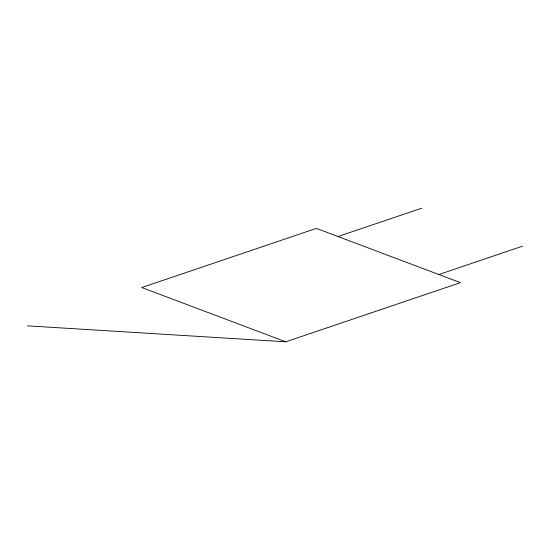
<?xml version="1.0" encoding="UTF-8"?>
<svg xmlns="http://www.w3.org/2000/svg" width="550" height="550" viewBox="0 0 550 550"><rect width="100%" height="100%" fill="white"/><g stroke="black" fill="none" stroke-linecap="round" stroke-linejoin="round"><path stroke-width="0.82" d="M337.982 236.534L421.658 208.196M438.824 274.519L522.5 246.173M285.808 341.804L460.433 282.659L316.374 228.394L141.749 287.547L285.808 341.804L27.5 325.847"/></g></svg>
